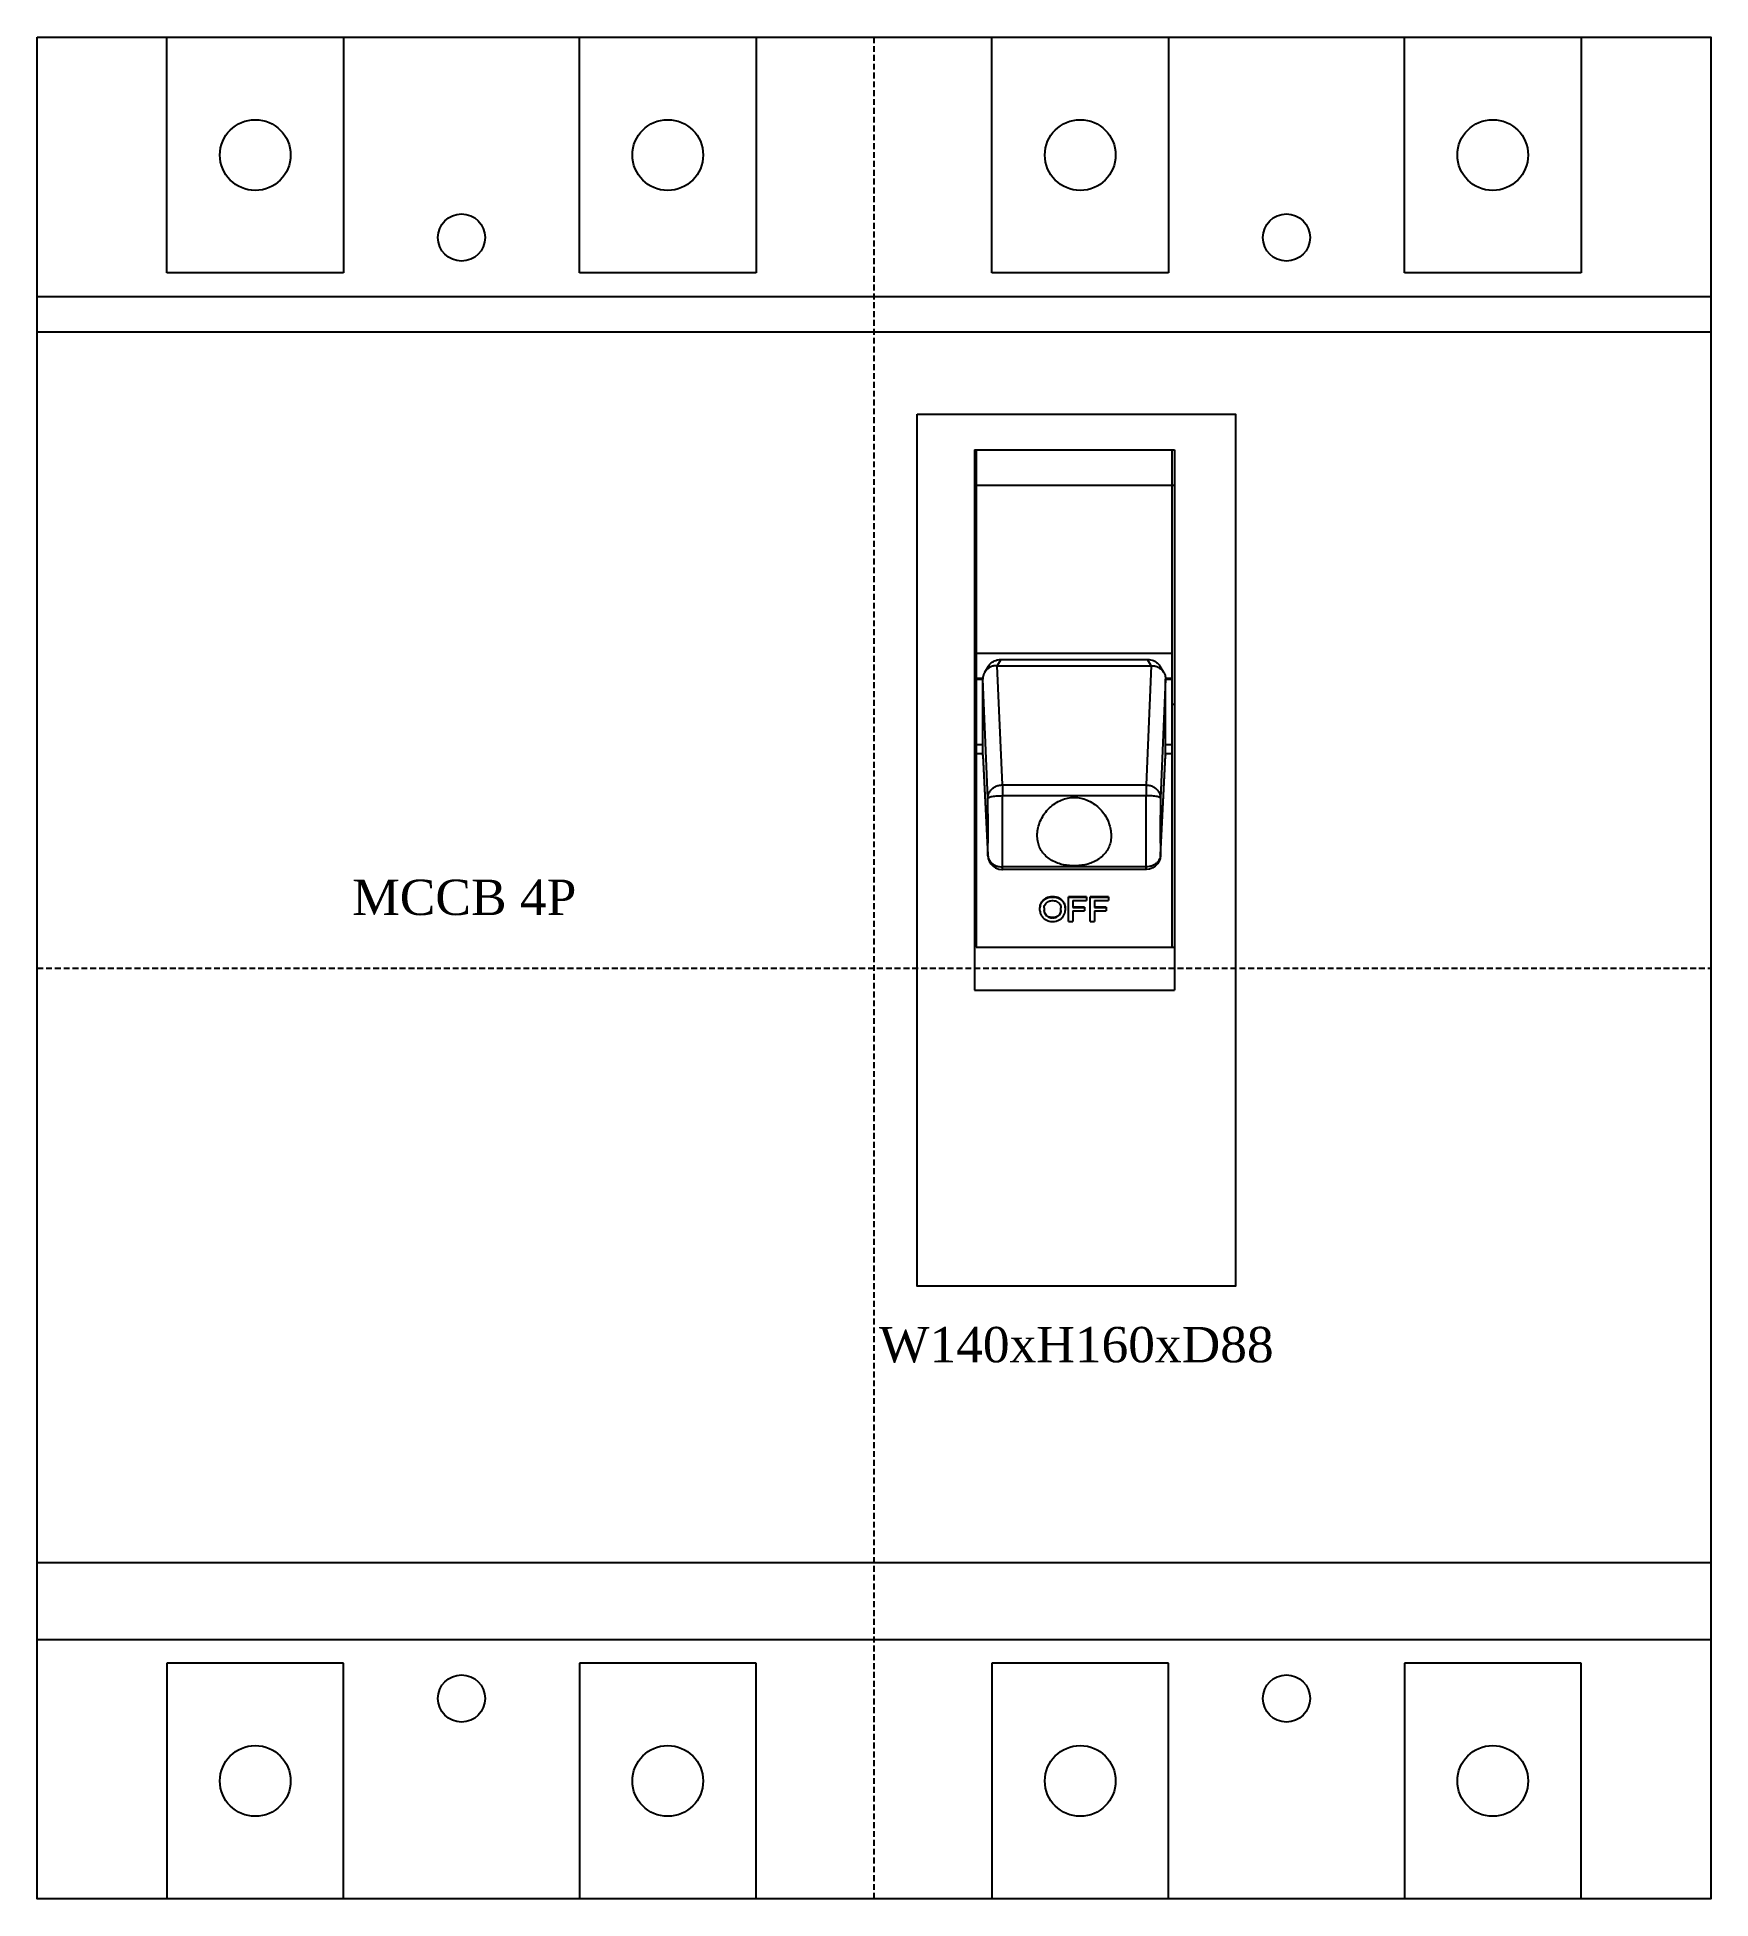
# Model space of a CAD drawing. Extents: x 0 to 142, y 0 to 158.
import ezdxf
from ezdxf.enums import TextEntityAlignment as Align

# ---------------------------------------------------------------- set-up
doc = ezdxf.new("R2010")
doc.units = 0
doc.linetypes.add('DASHED', pattern=[0.75, 0.5, -0.25])
doc.layers.add('--4N-THT. MCB-MCCB-ACB', color=124, linetype='CONTINUOUS')
doc.layers.add('--8N-THT. FIXING HOLE', color=4, linetype='CONTINUOUS')
doc.styles.add('VNI-TNR-DIM', font='times.ttf')

# ---------------------------------------------------------------- blocks, each defined once
blk = doc.blocks.new('06 - N - SC MCCB CVS100~250B~F 4 PHASE')
at = {"layer": '--4N-THT. MCB-MCCB-ACB'}
for p, q in [((-60, 59), (-60, 79)), ((-45, 79), (-45, 59)), ((-25, 59), (-25, 79)), ((-10, 79), (-10, 59)), ((10, 59), (10, 79)), ((25, 79), (25, 59)), ((45, 59), (45, 79)), ((60, 79), (60, 59)), ((-45, 59), (-60, 59)), ((-10, 59), (-25, 59)), ((25, 59), (10, 59)), ((60, 59), (45, 59)), ((-71, 57), (71, 57)), ((8.52, 43.97), (8.52, -1.87)), ((8.52, 43.97), (25.51, 43.97)), ((8.68, 43.97), (8.68, 24.52)), ((25.29, 24.52), (25.29, 43.97)), ((25.51, 43.97), (25.51, -1.87)), ((8.52, 40.98), (25.51, 40.98)), ((8.68, 40.98), (8.68, 36.25)), ((25.29, 36.25), (25.29, 40.98)), ((25.29, 26.7), (8.68, 26.7)), ((9.69, 25.6), (9.39, 25.09)), ((10.75, 26.18), (10.45, 25.66)), ((10.89, 15.54), (10.46, 25.66)), ((10.46, 25.66), (23.51, 25.66)), ((10.75, 26.18), (23.22, 26.18)), ((23.51, 25.66), (23.08, 15.54)), ((23.52, 25.66), (23.22, 26.18)), ((24.58, 25.09), (24.28, 25.6)), ((9.23, 24.56), (8.68, 24.56)), ((8.68, 24.52), (8.68, 1.77)), ((8.68, 24.52), (9.23, 24.52)), ((9.66, 14.41), (9.23, 24.52)), ((9.23, 18.08), (9.23, 24.52)), ((24.74, 24.52), (24.31, 14.41)), ((25.29, 24.56), (24.74, 24.56)), ((24.74, 18.08), (24.74, 24.52)), ((24.74, 24.52), (25.29, 24.52)), ((25.29, 1.77), (25.29, 24.52)), ((8.68, 22.4), (8.52, 22.4)), ((25.29, 22.4), (25.51, 22.4)), ((9.23, 18.94), (8.68, 18.94)), ((9.23, 18.17), (8.68, 18.17)), ((9.23, 18.08), (9.66, 9.57)), ((9.23, 18.03), (9.23, 18.07)), ((9.23, 18.03), (9.67, 9.51)), ((24.31, 9.57), (24.74, 18.08)), ((24.31, 9.51), (24.74, 18.03)), ((25.29, 18.94), (24.74, 18.94)), ((25.29, 18.17), (24.74, 18.17)), ((24.74, 18.07), (24.74, 18.03)), ((10.89, 15.54), (10.89, 14.63)), ((10.89, 15.54), (23.08, 15.54)), ((10.89, 14.63), (23.08, 14.63)), ((23.08, 15.54), (23.08, 14.63)), ((9.67, 9.52), (9.66, 9.57)), ((9.67, 9.51), (9.67, 9.52)), ((9.67, 9.52), (9.7, 9.3)), ((24.31, 9.52), (24.28, 9.3)), ((24.31, 9.57), (24.31, 9.52)), ((9.7, 9.3), (9.78, 9.06)), ((9.78, 9.06), (9.91, 8.83)), ((9.91, 8.83), (10.1, 8.64)), ((10.1, 8.64), (10.32, 8.49)), ((10.32, 8.49), (10.58, 8.39)), ((10.58, 8.39), (10.86, 8.35)), ((10.86, 8.35), (10.89, 8.35)), ((23.08, 8.58), (10.89, 8.58)), ((10.89, 8.35), (10.89, 8.58)), ((23.08, 8.35), (10.89, 8.35)), ((23.08, 8.35), (23.08, 8.58)), ((23.11, 8.35), (23.08, 8.35)), ((23.39, 8.39), (23.11, 8.35)), ((23.65, 8.49), (23.39, 8.39)), ((23.87, 8.64), (23.65, 8.49)), ((24.06, 8.83), (23.87, 8.64)), ((24.19, 9.06), (24.06, 8.83)), ((24.28, 9.3), (24.19, 9.06)), ((14.08, 4.89), (14.08, 5.11)), ((14.44, 5.11), (14.44, 4.89)), ((15.12, 6.04), (15.12, 6.02)), ((15.18, 6.04), (15.12, 6.04)), ((15.12, 6.02), (15.18, 6.02)), ((15.12, 5.72), (15.18, 5.72)), ((15.18, 6.02), (15.18, 6.04)), ((15.86, 4.89), (15.86, 5.11)), ((16.23, 5.11), (16.23, 4.89)), ((16.51, 3.95), (16.51, 6.04)), ((18.04, 6.04), (16.51, 6.04)), ((16.51, 6.02), (18.04, 6.02)), ((16.88, 5.72), (16.88, 5.14)), ((16.88, 5.72), (18.04, 5.72)), ((17.86, 5.17), (16.88, 5.17)), ((16.88, 5.14), (17.86, 5.14)), ((16.88, 4.84), (16.88, 3.95)), ((16.88, 4.84), (17.86, 4.84)), ((17.86, 5.17), (17.86, 4.84)), ((18.04, 6.04), (18.04, 5.72)), ((18.35, 3.95), (18.35, 6.04)), ((19.89, 6.04), (18.35, 6.04)), ((18.35, 6.02), (19.89, 6.02)), ((18.72, 5.72), (18.72, 5.14)), ((18.72, 5.72), (19.89, 5.72)), ((19.71, 5.17), (18.72, 5.17)), ((18.72, 5.14), (19.71, 5.14)), ((18.72, 4.84), (18.72, 3.95)), ((18.72, 4.84), (19.71, 4.84)), ((19.71, 5.17), (19.71, 4.84)), ((19.89, 6.04), (19.89, 5.72)), ((15.12, 4.28), (15.12, 4.26)), ((15.18, 4.28), (15.12, 4.28)), ((15.18, 4.26), (15.12, 4.26)), ((15.12, 3.95), (15.18, 3.95)), ((15.18, 4.26), (15.18, 4.28)), ((16.51, 3.95), (16.88, 3.95)), ((18.35, 3.95), (18.72, 3.95)), ((8.68, 1.77), (25.51, 1.77)), ((8.52, -1.87), (25.51, -1.87)), ((-71, -57), (71, -57)), ((-45, -59), (-60, -59)), ((-60, -59), (-60, -79)), ((-45, -79), (-45, -59)), ((-10, -59), (-25, -59)), ((-25, -59), (-25, -79)), ((-10, -79), (-10, -59)), ((25, -59), (10, -59)), ((10, -59), (10, -79)), ((25, -79), (25, -59)), ((60, -59), (45, -59)), ((45, -59), (45, -79)), ((60, -79), (60, -59))]:
    blk.add_line(p, q, dxfattribs=at)
at = {"layer": '--4N-THT. MCB-MCCB-ACB', "color": 6, "linetype": 'DASHED'}
for p, q in [((0, 79), (0, -79)), ((-71, 0), (71, 0))]:
    blk.add_line(p, q, dxfattribs=at)
at = {"layer": '--4N-THT. MCB-MCCB-ACB'}
blk.add_lwpolyline([(-71, 79), (71, 79), (71, -79), (-71, -79)], close=True, dxfattribs=at)
at = {"layer": '--4N-THT. MCB-MCCB-ACB', "color": 2}
blk.add_lwpolyline([(-71, 54), (71, 54), (71, -50.5), (-71, -50.5)], close=True, dxfattribs=at)
at = {"layer": '--4N-THT. MCB-MCCB-ACB', "color": 1}
blk.add_lwpolyline([(3.67, 47), (30.67, 47), (30.67, -27), (3.67, -27)], close=True, dxfattribs=at)
at = {"layer": '--4N-THT. MCB-MCCB-ACB'}
for centre in [(-52.5, 69), (-17.5, 69), (17.5, 69), (52.5, 69), (-52.5, -69), (-17.5, -69), (17.5, -69), (52.5, -69)]:
    blk.add_circle(centre, 3, dxfattribs=at)
for points, knots in [([(10.45, 25.66), (10.36, 25.66), (10.17, 25.65), (9.92, 25.57), (9.69, 25.43), (9.51, 25.27), (9.42, 25.14), (9.39, 25.09)], [0, 0, 0, 0, 0.271016, 0.54027, 0.804194, 1.067413, 1.260925, 1.260925, 1.260925, 1.260925]), ([(9.69, 25.6), (9.73, 25.66), (9.8, 25.77), (9.95, 25.91), (10.13, 26.03), (10.33, 26.12), (10.54, 26.17), (10.68, 26.18), (10.75, 26.18)], [0, 0, 0, 0, 0.202744, 0.405969, 0.617114, 0.835435, 1.056981, 1.26571, 1.26571, 1.26571, 1.26571]), ([(10.45, 25.66), (10.45, 25.66), (10.45, 25.66), (10.46, 25.66), (10.46, 25.66), (10.46, 25.66)], [0, 0, 0, 0, 0.00522506, 0.01044033, 0.01564859, 0.01564859, 0.01564859, 0.01564859]), ([(23.22, 26.18), (23.3, 26.18), (23.47, 26.17), (23.71, 26.1), (23.93, 25.98), (24.12, 25.82), (24.23, 25.69), (24.27, 25.61), (24.28, 25.6)], [0, 0, 0, 0, 0.249765, 0.502654, 0.751249, 0.990984, 1.230119, 1.264918, 1.264918, 1.264918, 1.264918]), ([(23.52, 25.66), (23.52, 25.66), (23.52, 25.66), (23.51, 25.66), (23.51, 25.66), (23.51, 25.66)], [0, 0, 0, 0, 0.00522506, 0.01044033, 0.01564859, 0.01564859, 0.01564859, 0.01564859]), ([(23.52, 25.66), (23.62, 25.66), (23.8, 25.65), (24.05, 25.57), (24.29, 25.43), (24.46, 25.27), (24.55, 25.14), (24.58, 25.09)], [0, 0, 0, 0, 0.271017, 0.54027, 0.804194, 1.067413, 1.260935, 1.260935, 1.260935, 1.260935]), ([(9.39, 25.09), (9.38, 25.07), (9.32, 24.97), (9.25, 24.79), (9.23, 24.62), (9.23, 24.53)], [0, 0, 0, 0, 0.0652204, 0.32436, 0.582754, 0.582754, 0.582754, 0.582754]), ([(9.23, 24.53), (9.23, 24.53), (9.23, 24.53), (9.23, 24.52), (9.23, 24.52)], [0, 0, 0, 0, 0.005832561, 0.008711057, 0.008711057, 0.008711057, 0.008711057]), ([(24.58, 25.09), (24.6, 25.07), (24.65, 24.97), (24.72, 24.79), (24.74, 24.62), (24.74, 24.53)], [0, 0, 0, 0, 0.0652109, 0.3243505, 0.5827446, 0.5827446, 0.5827446, 0.5827446]), ([(24.74, 24.53), (24.74, 24.53), (24.74, 24.53), (24.74, 24.52), (24.74, 24.52)], [0, 0, 0, 0, 0.005832561, 0.008711057, 0.008711057, 0.008711057, 0.008711057]), ([(9.23, 18.07), (9.23, 18.07), (9.23, 18.07), (9.23, 18.08), (9.23, 18.08)], [0, 0, 0, 0, 0.005673504, 0.008532166, 0.008532166, 0.008532166, 0.008532166]), ([(24.74, 18.07), (24.74, 18.07), (24.74, 18.07), (24.74, 18.08), (24.74, 18.08)], [0, 0, 0, 0, 0.005673504, 0.008532166, 0.008532166, 0.008532166, 0.008532166]), ([(9.66, 14.41), (9.66, 14.51), (9.69, 14.71), (9.82, 14.98), (10.02, 15.22), (10.28, 15.4), (10.57, 15.51), (10.79, 15.54), (10.89, 15.54)], [0, 0, 0, 0, 0.294036, 0.592328, 0.897276, 1.209409, 1.527359, 1.848308, 1.848308, 1.848308, 1.848308]), ([(9.66, 14.41), (9.67, 14.43), (9.71, 14.47), (9.81, 14.51), (9.95, 14.55), (10.15, 14.58), (10.37, 14.61), (10.63, 14.62), (10.8, 14.63), (10.89, 14.63)], [0, 0, 0, 0, 0.058339, 0.161948, 0.315088, 0.512756, 0.746368, 1.004976, 1.276061, 1.276061, 1.276061, 1.276061]), ([(9.66, 9.57), (9.67, 9.7), (9.67, 9.98), (9.67, 10.42), (9.68, 10.91), (9.68, 11.44), (9.68, 12), (9.68, 12.59), (9.67, 13.19), (9.67, 13.8), (9.67, 14.21), (9.66, 14.41)], [0, 0, 0, 0, 0.388503, 0.832514, 1.325154, 1.858799, 2.425259, 3.015836, 3.621479, 4.23287, 4.840492, 4.840492, 4.840492, 4.840492]), ([(10.89, 8.58), (10.9, 8.74), (10.9, 9.09), (10.9, 9.64), (10.91, 10.25), (10.91, 10.92), (10.91, 11.62), (10.91, 12.36), (10.9, 13.11), (10.9, 13.87), (10.9, 14.38), (10.89, 14.63)], [0, 0, 0, 0, 0.485556, 1.040516, 1.656307, 2.323434, 3.031616, 3.769932, 4.527004, 5.291153, 6.050571, 6.050571, 6.050571, 6.050571]), ([(13.85, 11.25), (13.85, 11.43), (13.88, 11.79), (14.04, 12.34), (14.3, 12.87), (14.66, 13.37), (15.1, 13.8), (15.61, 14.14), (16.15, 14.37), (16.7, 14.49), (17.27, 14.49), (17.82, 14.37), (18.36, 14.14), (18.87, 13.81), (19.31, 13.37), (19.67, 12.88), (19.93, 12.34), (20.09, 11.79), (20.12, 11.43), (20.12, 11.25)], [0, 0, 0, 0, 0.523246, 1.094584, 1.691369, 2.306927, 2.927292, 3.537962, 4.119211, 4.680667, 5.230403, 5.791808, 6.372955, 6.983544, 7.604111, 8.219544, 8.816511, 9.388519, 9.912994, 9.912994, 9.912994, 9.912994]), ([(23.08, 14.63), (23.07, 14.38), (23.07, 13.87), (23.07, 13.11), (23.06, 12.36), (23.06, 11.62), (23.06, 10.92), (23.06, 10.25), (23.07, 9.64), (23.07, 9.09), (23.07, 8.74), (23.08, 8.58)], [0, 0, 0, 0, 0.759417, 1.523567, 2.280639, 3.018955, 3.727137, 4.394263, 5.010055, 5.565014, 6.050571, 6.050571, 6.050571, 6.050571]), ([(23.08, 15.54), (23.18, 15.54), (23.4, 15.51), (23.7, 15.4), (23.95, 15.22), (24.15, 14.98), (24.28, 14.71), (24.31, 14.51), (24.31, 14.41)], [0, 0, 0, 0, 0.320949, 0.6389, 0.951033, 1.255981, 1.554273, 1.848309, 1.848309, 1.848309, 1.848309]), ([(24.31, 14.41), (24.31, 14.43), (24.26, 14.47), (24.17, 14.51), (24.02, 14.55), (23.83, 14.58), (23.6, 14.61), (23.34, 14.62), (23.17, 14.63), (23.08, 14.63)], [0, 0, 0, 0, 0.058323, 0.161892, 0.314957, 0.512539, 0.746039, 1.004629, 1.276064, 1.276064, 1.276064, 1.276064]), ([(24.31, 14.41), (24.3, 14.21), (24.3, 13.8), (24.3, 13.19), (24.29, 12.59), (24.29, 12), (24.29, 11.44), (24.29, 10.91), (24.3, 10.42), (24.3, 9.98), (24.3, 9.7), (24.31, 9.57)], [0, 0, 0, 0, 0.607622, 1.219013, 1.824656, 2.415234, 2.981694, 3.515338, 4.007978, 4.451989, 4.840492, 4.840492, 4.840492, 4.840492]), ([(20.12, 11.25), (20.12, 11.09), (20.1, 10.77), (19.96, 10.3), (19.72, 9.87), (19.4, 9.49), (18.99, 9.18), (18.53, 8.94), (18.03, 8.78), (17.51, 8.69), (16.99, 8.66), (16.46, 8.69), (15.95, 8.78), (15.45, 8.94), (14.98, 9.18), (14.58, 9.49), (14.25, 9.87), (14.01, 10.3), (13.88, 10.77), (13.85, 11.09), (13.85, 11.25)], [0, 0, 0, 0, 0.476441, 0.963528, 1.450351, 1.945228, 2.452579, 2.976123, 3.500839, 4.025312, 4.54619, 5.067046, 5.59152, 6.116202, 6.639823, 7.147411, 7.642104, 8.129126, 8.616745, 9.094337, 9.094337, 9.094337, 9.094337]), ([(9.67, 9.52), (9.67, 9.46), (9.7, 9.33), (9.78, 9.13), (9.94, 8.94), (10.13, 8.79), (10.36, 8.67), (10.62, 8.6), (10.8, 8.58), (10.89, 8.58)], [0, 0, 0, 0, 0.170986, 0.39928, 0.637385, 0.886883, 1.147081, 1.415403, 1.687973, 1.687973, 1.687973, 1.687973]), ([(24.3, 9.52), (24.3, 9.46), (24.27, 9.33), (24.19, 9.13), (24.04, 8.94), (23.84, 8.79), (23.61, 8.67), (23.35, 8.6), (23.17, 8.58), (23.08, 8.58)], [0, 0, 0, 0, 0.170978, 0.399273, 0.637378, 0.886876, 1.147074, 1.415396, 1.687966, 1.687966, 1.687966, 1.687966]), ([(15.12, 6.04), (15.03, 6.04), (14.85, 6.02), (14.59, 5.93), (14.38, 5.78), (14.21, 5.59), (14.1, 5.36), (14.08, 5.2), (14.08, 5.11)], [0, 0, 0, 0, 0.274322, 0.542467, 0.802683, 1.05508, 1.302142, 1.548069, 1.548069, 1.548069, 1.548069]), ([(14.08, 5.11), (14.08, 5.19), (14.1, 5.34), (14.21, 5.56), (14.38, 5.76), (14.59, 5.91), (14.85, 6), (15.03, 6.02), (15.12, 6.02)], [0, 0, 0, 0, 0.215006, 0.463876, 0.718848, 0.981155, 1.250133, 1.52353, 1.52353, 1.52353, 1.52353]), ([(14.08, 4.86), (14.08, 4.79), (14.1, 4.64), (14.21, 4.41), (14.38, 4.22), (14.59, 4.07), (14.85, 3.97), (15.03, 3.95), (15.12, 3.95)], [0, 0, 0, 0, 0.216794, 0.467035, 0.722882, 0.985428, 1.254735, 1.52944, 1.52944, 1.52944, 1.52944]), ([(14.44, 5.11), (14.44, 5.18), (14.47, 5.31), (14.57, 5.48), (14.72, 5.61), (14.91, 5.7), (15.05, 5.72), (15.12, 5.72)], [0, 0, 0, 0, 0.190741, 0.383614, 0.5825, 0.788832, 1.001518, 1.001518, 1.001518, 1.001518]), ([(14.44, 4.86), (14.44, 4.8), (14.47, 4.67), (14.57, 4.5), (14.72, 4.36), (14.91, 4.28), (15.05, 4.26), (15.12, 4.26)], [0, 0, 0, 0, 0.19089, 0.385044, 0.585455, 0.792523, 1.004462, 1.004462, 1.004462, 1.004462]), ([(15.12, 4.28), (15.05, 4.28), (14.91, 4.3), (14.72, 4.39), (14.57, 4.53), (14.47, 4.69), (14.45, 4.81), (14.45, 4.86)], [0, 0, 0, 0, 0.2126176, 0.4196873, 0.6201798, 0.8149487, 0.9766723, 0.9766723, 0.9766723, 0.9766723]), ([(16.23, 5.11), (16.23, 5.2), (16.2, 5.36), (16.1, 5.59), (15.93, 5.78), (15.71, 5.93), (15.46, 6.02), (15.27, 6.04), (15.18, 6.04)], [0, 0, 0, 0, 0.245708, 0.492703, 0.745178, 1.0053, 1.273524, 1.548088, 1.548088, 1.548088, 1.548088]), ([(15.18, 6.02), (15.27, 6.02), (15.46, 6), (15.71, 5.91), (15.93, 5.76), (16.1, 5.56), (16.2, 5.34), (16.23, 5.19), (16.23, 5.11)], [0, 0, 0, 0, 0.273377, 0.542343, 0.804647, 1.059624, 1.308505, 1.523529, 1.523529, 1.523529, 1.523529]), ([(15.18, 5.72), (15.25, 5.72), (15.39, 5.7), (15.58, 5.61), (15.74, 5.48), (15.84, 5.31), (15.86, 5.18), (15.86, 5.11)], [0, 0, 0, 0, 0.212515, 0.418807, 0.617687, 0.810556, 1.001515, 1.001515, 1.001515, 1.001515]), ([(15.18, 3.95), (15.27, 3.95), (15.46, 3.97), (15.71, 4.07), (15.93, 4.22), (16.1, 4.41), (16.2, 4.64), (16.23, 4.81), (16.23, 4.89)], [0, 0, 0, 0, 0.274446, 0.543674, 0.806336, 1.062078, 1.312398, 1.560259, 1.560259, 1.560259, 1.560259]), ([(15.86, 4.89), (15.86, 4.83), (15.84, 4.7), (15.74, 4.53), (15.59, 4.39), (15.39, 4.3), (15.25, 4.28), (15.18, 4.28)], [0, 0, 0, 0, 0.192036, 0.386804, 0.587302, 0.794415, 1.00722, 1.00722, 1.00722, 1.00722]), ([(15.18, 4.26), (15.25, 4.26), (15.39, 4.28), (15.58, 4.36), (15.74, 4.5), (15.84, 4.67), (15.86, 4.8), (15.86, 4.86)], [0, 0, 0, 0, 0.211965, 0.419045, 0.619455, 0.813596, 1.004464, 1.004464, 1.004464, 1.004464])]:
    blk.add_open_spline(points, degree=3, knots=knots, dxfattribs=at)
for points in [[(9.66, 9.57), (9.66, 9.55), (9.67, 9.53), (9.67, 9.52)], [(24.31, 9.57), (24.31, 9.55), (24.31, 9.53), (24.3, 9.52)], [(14.08, 4.89), (14.08, 4.88), (14.08, 4.87), (14.08, 4.86)], [(14.45, 4.86), (14.44, 4.87), (14.44, 4.88), (14.44, 4.89)]]:
    blk.add_open_spline(points, degree=3, dxfattribs=at)
at = {"layer": '--8N-THT. FIXING HOLE'}
for centre in [(-35, 62), (35, 62), (-35, -62), (35, -62)]:
    blk.add_circle(centre, 2, dxfattribs=at)
at = {"layer": '--4N-THT. MCB-MCCB-ACB', "color": 3, "style": 'VNI-TNR-DIM'}
blk.add_text('MCCB 4P', height=3, dxfattribs=at).set_placement((-44.27, 4.5))
at = {"layer": '--4N-THT. MCB-MCCB-ACB', "color": 3, "insert": (17.17, -32), "char_height": 3, "attachment_point": 5, "style": 'VNI-TNR-DIM'}
blk.add_mtext_dynamic_manual_height_columns('W140xH160xD88', width=16.0524, gutter_width=15, heights=[0], dxfattribs=at)
at = {"layer": '--4N-THT. MCB-MCCB-ACB', "color": 3, "style": 'VNI-TNR-DIM'}
for tag, p in [('16~250A', (-35.23, 0.88)), ('CVS100~250B,F', (-35.23, -4.02)), ('25~36KA', (-35.23, -8.92))]:
    blk.add_attdef(tag, text='', height=3, dxfattribs=at).set_placement(p, align=Align.MIDDLE_CENTER)

msp = doc.modelspace()

# ---------------------------------------------------------------- block references
msp.add_blockref('06 - N - SC MCCB CVS100~250B~F 4 PHASE', (71, 79))

doc.saveas('drawing.dxf')
